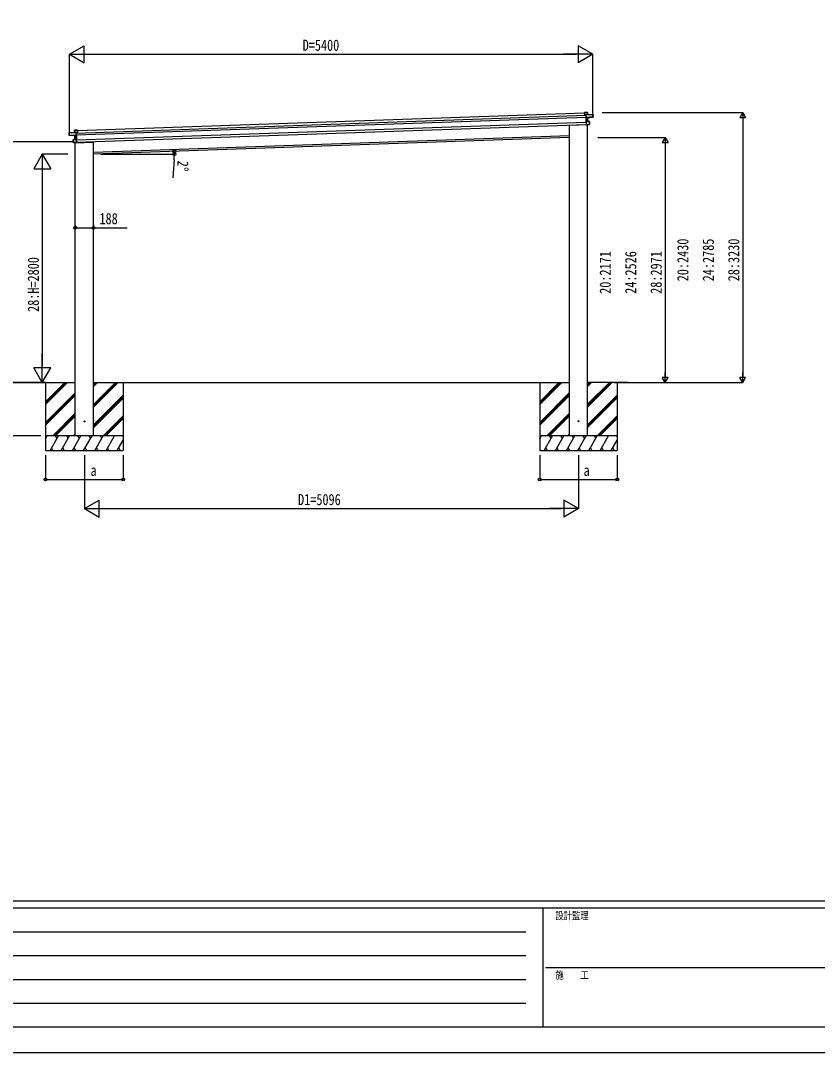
# Model space of a CAD drawing. Units: millimetres, scale not verified. Extents: x -14718 to 14718, y -10395 to 10395.
# Drawn here: x -9954 to -1736, y -10395 to 242 of the extents above; entities that cross this region are included whole.
import ezdxf
from ezdxf.enums import TextEntityAlignment as Align

# ---------------------------------------------------------------- set-up
doc = ezdxf.new("R2010")
doc.units = ezdxf.units.MM
doc.header["$LTSCALE"] = 40
for name, color, linetype in [('0-4_YKK_13', 4, 'Continuous'), ('0-5_YKK_A1', 4, 'Continuous'), ('0-6_YKK_D', 6, 'Continuous'), ('0-7_YKK_ZWAK', 7, 'Continuous')]:
    doc.layers.add(name, color=color, linetype=linetype)
doc.styles.add('ＭＳ ゴシック', font='')
doc.styles.get('ＭＳ ゴシック').set_extended_font_data('MS Gothic')

msp = doc.modelspace()

# ---------------------------------------------------------------- linework, layer by layer
at = {"layer": '0-4_YKK_13'}
for p, q in [((-4137.98, -705.72), (-4137.18, -704.86)), ((-4137.98, -705.72), (-4137.09, -731.2)), ((-4137.09, -731.2), (-4136.15, -731.17)), ((-4136.15, -731.17), (-4137.06, -705.18)), ((-4108.53, -703.69), (-4137.02, -704.68)), ((-4122.6, -730.69), (-4136.15, -731.17)), ((-4122.22, -727.97), (-4122.68, -728.46)), ((-4122.68, -728.46), (-4122.65, -729.19)), ((-4122.65, -729.19), (-4121.85, -728.34)), ((-4122.65, -729.19), (-4121.69, -756.57)), ((-4120.72, -757.44), (-4121.73, -728.66)), ((-4049.73, -725.65), (-4121.48, -728.15)), ((-4108.48, -704.19), (-4108.02, -704.17)), ((-4107.21, -727.15), (-4108.02, -704.17)), ((-4107.68, -727.17), (-4107.21, -727.15)), ((-4049.21, -726.13), (-4049.68, -726.15)), ((-4048.45, -748.12), (-4049.21, -726.13)), ((-4293.76, -833.44), (-4293.31, -835.05)), ((-4103.27, -832.29), (-4288.32, -838.71)), ((-4120.72, -757.44), (-4121.69, -756.57)), ((-4121.69, -756.57), (-4121.6, -759.17)), ((-4120.63, -760.04), (-4121.6, -759.17)), ((-4121.6, -759.17), (-4120.21, -799.1)), ((-4120.63, -760.02), (-4120.72, -757.44)), ((-4106.08, -758.66), (-4120.63, -760.02)), ((-4120.63, -760.04), (-4120.17, -760.48)), ((-4119.32, -797.63), (-4120.63, -760.04)), ((-4119.43, -798.27), (-4120.21, -799.1)), ((-4120.21, -799.1), (-4119.12, -830.18)), ((-4120.17, -760.48), (-4106.06, -759.16)), ((-4104.71, -798.01), (-4119.32, -797.63)), ((-4119.17, -797.99), (-4119.3, -798.13)), ((-4087.16, -798.97), (-4119.3, -798.13)), ((-4118.17, -830.59), (-4119.28, -798.63)), ((-4118.29, -830.96), (-4119.12, -830.18)), ((-4093.68, -828.23), (-4118.17, -830.59)), ((-4106.06, -759.16), (-4104.71, -798.01)), ((-4104.24, -798.05), (-4105.6, -759.1)), ((-4105.26, -758.6), (-4048.74, -753.16)), ((-4104.63, -829.79), (-4104.27, -832.33)), ((-4103.63, -829.69), (-4103.27, -832.29)), ((-4086.26, -824.98), (-4093.78, -825.25)), ((-4093.68, -828.23), (-4093.78, -825.25)), ((-4093.66, -828.73), (-4086.15, -828.01)), ((-4087.15, -799.47), (-4086.68, -799.45)), ((-4085.79, -824.97), (-4086.68, -799.45)), ((-4086.26, -824.98), (-4085.79, -824.97)), ((-4085.7, -827.49), (-4085.79, -824.97)), ((-4048.91, -748.13), (-4056.44, -748.4)), ((-4056.34, -751.41), (-4056.44, -748.4)), ((-4048.91, -748.13), (-4048.45, -748.12)), ((-4048.81, -751.06), (-4048.74, -753.16)), ((-4048.36, -750.54), (-4048.45, -748.12)), ((-4048.29, -752.64), (-4048.36, -750.54)), ((-9453.68, -914.85), (-9453.21, -914.83)), ((-9452.92, -936.83), (-9453.68, -914.85)), ((-9453.2, -914.33), (-9381.45, -911.82)), ((-9452.45, -936.82), (-9452.92, -936.83)), ((-9452.83, -939.26), (-9452.92, -936.83)), ((-9452.76, -941.36), (-9452.83, -939.26)), ((-9452.45, -936.82), (-9444.92, -936.55)), ((-9452.34, -939.74), (-9452.27, -941.84)), ((-9395.51, -943.33), (-9452.27, -941.84)), ((-9444.81, -939.57), (-9444.92, -936.55)), ((-9396.09, -888.82), (-9396.56, -888.84)), ((-9395.75, -911.82), (-9396.56, -888.84)), ((-9396.07, -888.32), (-9367.59, -887.33)), ((-9395.28, -911.81), (-9395.75, -911.82)), ((-9393.78, -982.76), (-9395.14, -943.81)), ((-9394.68, -943.33), (-9380.07, -943.67)), ((-9380.51, -944.16), (-9394.67, -943.83)), ((-9394.67, -943.83), (-9393.31, -982.68)), ((-9380.16, -941.09), (-9381.17, -912.31)), ((-9380.21, -912.78), (-9381.07, -911.98)), ((-9380.72, -911.59), (-9380.24, -912.04)), ((-9380.07, -943.69), (-9380.51, -944.16)), ((-9380.24, -912.04), (-9380.21, -912.78)), ((-9380.21, -912.78), (-9379.25, -940.16)), ((-9380.16, -914.28), (-9366.61, -913.81)), ((-9380.16, -941.09), (-9379.25, -940.16)), ((-9380.07, -943.67), (-9380.16, -941.09)), ((-9380.07, -943.69), (-9379.16, -942.76)), ((-9378.76, -981.28), (-9380.07, -943.69)), ((-9379.25, -940.16), (-9379.16, -942.76)), ((-9379.16, -942.76), (-9377.77, -982.69)), ((-9366.61, -913.81), (-9367.52, -887.82)), ((-9366.56, -888.29), (-9367.41, -887.49)), ((-9365.67, -913.77), (-9366.61, -913.81)), ((-9366.56, -888.29), (-9365.67, -913.77)), ((-9410.73, -985.36), (-9411.2, -985.38)), ((-9410.3, -1010.89), (-9411.2, -985.38)), ((-9410.74, -984.86), (-9378.74, -981.78)), ((-9409.84, -1010.87), (-9410.3, -1010.89)), ((-9410.22, -1013.42), (-9410.3, -1010.89)), ((-9409.84, -1010.87), (-9402.31, -1010.61)), ((-9402.19, -1014.1), (-9409.73, -1013.9)), ((-9402.21, -1013.6), (-9402.31, -1010.61)), ((-9402.21, -1013.6), (-9377.61, -1014.24)), ((-9393.31, -982.68), (-9378.76, -981.28)), ((-9391.8, -1016.97), (-9206.73, -1010.47)), ((-9391.72, -1015.82), (-9391.8, -1016.97)), ((-9390.72, -1015.85), (-9390.8, -1016.94)), ((-9378.89, -981.65), (-9378.74, -981.78)), ((-9377.61, -1014.24), (-9378.73, -982.28)), ((-9378.6, -981.91), (-9377.77, -982.69)), ((-9377.77, -982.69), (-9376.68, -1013.77)), ((-9377.46, -1014.6), (-9376.68, -1013.77)), ((-9201.67, -1004.83), (-9202.01, -1006.47))]:
    msp.add_line(p, q, dxfattribs=at)
for points in [[(-4137.02, -704.68), (-4137.03, -704.69), (-4137.06, -704.73), (-4137.11, -704.78), (-4137.18, -704.86)], [(-4137.06, -705.18), (-4108.48, -704.19), (-4107.68, -727.17), (-4121.53, -727.65)], [(-4121.73, -728.66), (-4049.68, -726.15), (-4048.91, -748.13)], [(-4056.34, -751.41), (-4120.72, -757.44), (-4120.72, -757.44)], [(-4119.3, -798.13), (-4119.31, -798.14), (-4119.34, -798.17), (-4119.38, -798.21), (-4119.43, -798.27)], [(-4119.28, -798.63), (-4087.15, -799.47), (-4086.26, -824.98)], [(-4118.29, -830.96), (-4118.23, -831.01), (-4118.19, -831.06), (-4118.16, -831.08), (-4118.15, -831.09)], [(-4118.15, -831.09), (-4093.66, -828.73), (-4093.68, -828.23)], [(-4105.66, -759.11), (-4105.62, -759.11), (-4105.6, -759.11), (-4105.6, -759.1)], [(-4105.26, -758.6), (-4105.27, -758.6), (-4105.27, -758.6)], [(-4104.71, -798.01), (-4104.61, -798.02), (-4104.53, -798.03), (-4104.44, -798.04), (-4104.37, -798.04), (-4104.31, -798.05), (-4104.27, -798.05), (-4104.25, -798.05), (-4104.24, -798.05)], [(-4056.34, -751.41), (-4056.32, -751.78), (-4048.81, -751.06)], [(-9381.17, -912.31), (-9453.21, -914.83), (-9452.45, -936.82)], [(-9444.81, -939.57), (-9444.8, -939.94), (-9452.34, -939.74)], [(-9444.81, -939.57), (-9380.16, -941.09), (-9380.16, -941.09)], [(-9367.52, -887.82), (-9396.09, -888.82), (-9395.28, -911.81), (-9381.44, -911.32)], [(-9395.51, -943.33), (-9395.5, -943.33), (-9395.5, -943.33)], [(-9395.07, -943.81), (-9395.11, -943.81), (-9395.13, -943.81), (-9395.14, -943.81)], [(-9367.59, -887.33), (-9367.58, -887.34), (-9367.54, -887.37), (-9367.49, -887.42), (-9367.41, -887.49)], [(-9378.73, -982.28), (-9410.73, -985.36), (-9409.84, -1010.87)], [(-9377.59, -1014.74), (-9402.19, -1014.1), (-9402.21, -1013.6)], [(-9393.31, -982.68), (-9393.4, -982.7), (-9393.49, -982.71), (-9393.57, -982.72), (-9393.64, -982.74), (-9393.7, -982.74), (-9393.74, -982.75), (-9393.77, -982.76), (-9393.78, -982.76)], [(-9378.74, -981.78), (-9378.73, -981.79), (-9378.71, -981.82), (-9378.66, -981.86), (-9378.6, -981.91)], [(-9377.46, -1014.6), (-9377.52, -1014.66), (-9377.56, -1014.71), (-9377.58, -1014.73), (-9377.59, -1014.74)]]:
    msp.add_lwpolyline(points, dxfattribs=at)
for centre in [(-9295.67, -3889.35), (-4200.01, -3888.97)]:
    msp.add_circle(centre, 5, dxfattribs=at)
for centre, radius, start, end in [((-4120.03, -725.81), 3.08, 224.50749, 234.22646), ((-4121.49, -728.65), 1, 92, 137), ((-4115.34, -734.37), 8.88, 136.94482, 137.18495), ((-4121.46, -728.65), 0.5, 92, 137), ((-4119.45, -727.71), 2.08, 178.55929, 192.42625), ((-4108.52, -704.19), 0.5, 2, 92), ((-4110.55, -704.13), 2.07, 358.55048, 12.44867), ((-4105.61, -727.22), 2.08, 178.55929, 192.42625), ((-4106.71, -727.14), 0.5, 182, 272), ((-4051.76, -726.09), 2.08, 358.55929, 12.42625), ((-4049.71, -726.15), 0.5, 2, 92), ((-4288.49, -833.72), 5, 195.5, 272), ((-4103.81, -758.83), 2.28, 175.72193, 188.26437), ((-4105.18, -759.08), 0.483, 101.4924, 184.59913), ((-4105.1, -759.09), 0.5, 95.5, 182), ((-4102.65, -798.19), 2.07, 175.06677, 188.93323), ((-4103.74, -798.04), 0.5, 182, 268.5), ((-4087.18, -799.47), 0.5, 2, 88.5), ((-4089.21, -799.29), 2.07, 355.06602, 8.93398), ((-4086.2, -827.51), 0.5, 275.5, 2), ((-4048.79, -752.66), 0.5, 275.5, 2), ((-9453.18, -914.83), 0.5, 92, 182), ((-9451.15, -914.63), 2.08, 171.57375, 185.44071), ((-9452.26, -941.34), 0.5, 182, 268.5), ((-9396.06, -888.82), 0.5, 92, 182), ((-9396.25, -911.84), 0.5, 272, 2), ((-9394.03, -888.62), 2.07, 171.55133, 185.44952), ((-9395.64, -943.83), 0.5, 2, 88.5), ((-9395.56, -943.81), 0.483, 359.40087, 82.5076), ((-9397.35, -912), 2.08, 351.57375, 5.44071), ((-9396.94, -943.66), 2.28, 355.73562, 8.27807), ((-9383.5, -911.52), 2.08, 351.57375, 5.44071), ((-9381.43, -912.32), 0.5, 47, 92), ((-9381.4, -912.32), 1, 47, 92), ((-9383.06, -909.59), 3.08, 309.77354, 319.49251), ((-9387.14, -918.46), 8.88, 46.81505, 47.05517), ((-9410.7, -985.36), 0.5, 95.5, 182), ((-9408.68, -985.04), 2.07, 175.06602, 188.93398), ((-9409.72, -1013.4), 0.5, 182, 268.5), ((-9394.28, -982.77), 0.5, 275.5, 2), ((-9395.35, -983), 2.07, 355.06677, 8.93323), ((-9206.91, -1005.47), 5, 272, 348.5)]:
    msp.add_arc(centre, radius, start, end, dxfattribs=at)
for centre, major_axis, ratio, start_param, end_param in [((-4137.53, -705.2), (-0.017, 0.5), 0.944124, 4.71238898, 5.42585015), ((-4122.2, -728.68), (-0.017, 0.5), 0.944124, 4.71238898, 5.42585015), ((-4120.14, -760.48), (0.488, -0.456), 0.023136, 3.16478273, 4.68830004), ((-4119.76, -798.62), (-0.196, 0.467), 0.921944, 4.3224851, 5.1060198), ((-4118.85, -797.64), (-0.196, 0.467), 0.921944, 1.18089244, 1.96442714), ((-4118.64, -830.64), (0.163, 0.48), 0.921944, 4.31875817, 5.10229286), ((-4106.14, -758.71), (0.997, 0.096), 0.043579, 0.51190197, 1.5070393), ((-4106.09, -759.2), (0.498, 0.079), 0.086186, 0.49147269, 1.49908743), ((-4106.14, -758.71), (0.997, 0.096), 0.043579, 0.50900782, 0.51190197), ((-4048.86, -750.56), (0.017, -0.5), 0.999045, 0.06102831, 1.57079633), ((-9452.33, -939.24), (0.017, -0.5), 0.999045, 4.71238898, 6.222157), ((-9394.62, -943.37), (-1, 0.03), 0.043579, 4.77614601, 5.77128334), ((-9394.62, -943.37), (-1, 0.03), 0.043579, 5.77128334, 5.77417749), ((-9394.63, -943.87), (-0.502, 0.044), 0.086186, 4.78409788, 5.79171262), ((-9380.7, -912.3), (-0.017, 0.5), 0.944124, 0.85733516, 1.57079633), ((-9380.53, -944.16), (-0.455, -0.489), 0.023136, 1.59488526, 3.11840257), ((-9367.04, -887.81), (-0.017, 0.5), 0.944124, 0.85733516, 1.57079633), ((-9379.23, -981.33), (0.163, 0.48), 0.921944, 4.31875817, 5.10229286), ((-9378.26, -982.24), (0.163, 0.48), 0.921944, 1.17716551, 1.96070021), ((-9377.14, -1014.25), (-0.196, 0.467), 0.921944, 1.18089244, 1.96442714)]:
    msp.add_ellipse(centre, major_axis=major_axis, ratio=ratio, start_param=start_param, end_param=end_param, dxfattribs=at)
at = {"layer": '0-5_YKK_A1'}
for p, q in [((-9380.06, -917), (-4122.5, -733.4)), ((-9366.44, -891.51), (-4137.87, -708.92)), ((-9379.37, -936.99), (-4121.81, -753.39)), ((-9377.62, -986.96), (-4120.06, -803.36)), ((-9376.78, -1010.94), (-4119.22, -827.35)), ((-4293.76, -4038.97), (-4293.76, -833.44)), ((-4105.76, -4038.97), (-4105.76, -829.9)), ((-9201.67, -1114.4), (-4293.76, -943.01)), ((-9389.92, -4039.35), (-9389.92, -1015.88)), ((-9201.92, -4039.35), (-9201.92, -1004.83)), ((-4293.76, -963.02), (-9201.67, -1134.41)), ((-11061.45, -3489.41), (-9389.67, -3489.41)), ((-9695.67, -3489.35), (-9695.67, -4189.35)), ((-9695.67, -3715.98), (-9469.04, -3489.35)), ((-9695.67, -3687.69), (-9497.33, -3489.35)), ((-9695.67, -3701.84), (-9483.24, -3489.41)), ((-9201.92, -3489.41), (-4293.76, -3489.03)), ((-9201.67, -3530.35), (-9160.68, -3489.35)), ((-9201.67, -3516.2), (-9174.82, -3489.35)), ((-9201.67, -3502.06), (-9188.96, -3489.35)), ((-9201.67, -3742.48), (-8948.58, -3489.39)), ((-9201.67, -3728.34), (-8962.72, -3489.39)), ((-9201.67, -3714.19), (-8976.87, -3489.39)), ((-8895.67, -3489.35), (-8895.67, -4189.35)), ((-4599.76, -3488.97), (-4599.76, -4188.97)), ((-4599.76, -3715.6), (-4373.13, -3488.97)), ((-4599.76, -3687.31), (-4401.41, -3488.97)), ((-4599.76, -3701.46), (-4387.33, -3489.03)), ((-4105.76, -3529.97), (-4064.76, -3488.97)), ((-4105.76, -3515.82), (-4078.9, -3488.97)), ((-4105.76, -3501.68), (-4093.05, -3488.97)), ((-4105.76, -3742.1), (-3852.67, -3489.01)), ((-4105.76, -3727.96), (-3866.81, -3489.01)), ((-4105.76, -3713.81), (-3880.95, -3489.01)), ((-3687.12, -3489.03), (-4105.76, -3489.03)), ((-3799.76, -3488.97), (-3799.76, -4188.97)), ((-9695.67, -3899.82), (-9389.67, -3593.83)), ((-9695.67, -3913.97), (-9389.67, -3607.97)), ((-4599.76, -3899.44), (-4293.76, -3593.45)), ((-4599.76, -3913.59), (-4293.76, -3607.59)), ((-9695.67, -3928.11), (-9389.67, -3622.11)), ((-9201.67, -3926.32), (-8895.67, -3620.33)), ((-9201.67, -3940.47), (-8895.67, -3634.47)), ((-9201.67, -3954.61), (-8895.67, -3648.61)), ((-4599.76, -3927.73), (-4293.76, -3621.73)), ((-4105.76, -3925.94), (-3799.76, -3619.95)), ((-4105.76, -3940.09), (-3799.76, -3634.09)), ((-4105.76, -3954.23), (-3799.76, -3648.23)), ((-9623.07, -4039.35), (-9389.67, -3805.96)), ((-9608.92, -4039.35), (-9389.67, -3820.1)), ((-4527.15, -4038.97), (-4293.76, -3805.58)), ((-4513.01, -4038.97), (-4293.76, -3819.72)), ((-9594.78, -4039.35), (-9389.67, -3834.24)), ((-9102.57, -4039.35), (-8895.67, -3832.46)), ((-9088.42, -4039.35), (-8895.67, -3846.6)), ((-9074.28, -4039.35), (-8895.67, -3860.74)), ((-4498.87, -4038.97), (-4293.76, -3833.86)), ((-4006.65, -4038.97), (-3799.76, -3832.08)), ((-3992.51, -4038.97), (-3799.76, -3846.22)), ((-3978.37, -4038.97), (-3799.76, -3860.36)), ((-8895.67, -4039.35), (-9695.67, -4039.35)), ((-9695.67, -4068.29), (-9678.97, -4039.35)), ((-9650.1, -4189.35), (-9563.5, -4039.35)), ((-9578.5, -4065.33), (-9593.5, -4039.35)), ((-9534.63, -4189.35), (-9448.03, -4039.35)), ((-9463.03, -4065.33), (-9478.03, -4039.35)), ((-9419.16, -4189.35), (-9332.55, -4039.35)), ((-9410.93, -4039.35), (-9389.67, -4018.09)), ((-9347.56, -4065.33), (-9362.56, -4039.35)), ((-9303.69, -4189.35), (-9217.09, -4039.35)), ((-9232.09, -4065.33), (-9247.09, -4039.35)), ((-9188.22, -4189.35), (-9101.61, -4039.35)), ((-9116.62, -4065.33), (-9131.62, -4039.35)), ((-9072.75, -4189.35), (-8986.14, -4039.35)), ((-8895.67, -4048.01), (-8900.68, -4039.35)), ((-3799.76, -4038.97), (-4599.76, -4038.97)), ((-4599.76, -4067.91), (-4583.05, -4038.97)), ((-4554.18, -4188.97), (-4467.58, -4038.97)), ((-4482.58, -4064.95), (-4497.58, -4038.97)), ((-4438.71, -4188.97), (-4352.11, -4038.97)), ((-4367.11, -4064.95), (-4382.11, -4038.97)), ((-4323.24, -4188.97), (-4236.64, -4038.97)), ((-4315.02, -4038.97), (-4293.76, -4017.71)), ((-4251.64, -4064.95), (-4266.64, -4038.97)), ((-4207.77, -4188.97), (-4121.17, -4038.97)), ((-4136.17, -4064.95), (-4151.17, -4038.97)), ((-4092.3, -4188.97), (-4005.7, -4038.97)), ((-4020.7, -4064.95), (-4035.7, -4038.97)), ((-3976.83, -4188.97), (-3890.23, -4038.97)), ((-3799.76, -4047.63), (-3804.76, -4038.97)), ((-9693.97, -4065.33), (-9695.67, -4062.37)), ((-8957.28, -4189.35), (-8895.67, -4082.65)), ((-4598.05, -4064.95), (-4599.76, -4061.99)), ((-3861.36, -4188.97), (-3799.76, -4082.27)), ((-9695.67, -4189.35), (-8895.67, -4189.35)), ((-9635.1, -4163.37), (-9620.1, -4189.35)), ((-9519.63, -4163.37), (-9504.63, -4189.35)), ((-9404.16, -4163.37), (-9389.16, -4189.35)), ((-9288.69, -4163.37), (-9273.69, -4189.35)), ((-9173.22, -4163.37), (-9158.22, -4189.35)), ((-9057.75, -4163.37), (-9042.75, -4189.35)), ((-8942.28, -4163.37), (-8927.28, -4189.35)), ((-4599.76, -4188.97), (-3799.76, -4188.97)), ((-4539.18, -4162.99), (-4524.19, -4188.97)), ((-4423.71, -4162.99), (-4408.72, -4188.97)), ((-4308.24, -4162.99), (-4293.25, -4188.97)), ((-4192.77, -4162.99), (-4177.77, -4188.97)), ((-4077.3, -4162.99), (-4062.31, -4188.97)), ((-3961.83, -4162.99), (-3946.83, -4188.97)), ((-3846.36, -4162.99), (-3831.36, -4188.97))]:
    msp.add_line(p, q, dxfattribs=at)
at = {"layer": '0-6_YKK_D'}
for p, q in [((-9450.53, -104.51), (-9298.97, -17.01)), ((-9450.53, -918.26), (-9450.53, -103.51)), ((-9450.53, -104.51), (-9298.97, -192.01)), ((-9450.53, -104.51), (-9147.42, -104.51)), ((-9298.97, -192.01), (-9298.97, -17.01)), ((-9275.53, -104.51), (-4225.53, -104.51)), ((-4050.53, -104.51), (-4353.64, -104.51)), ((-4050.53, -104.51), (-4202.08, -17.01)), ((-4202.08, -17.01), (-4202.08, -192.01)), ((-4050.53, -104.51), (-4202.08, -192.01)), ((-4050.53, -749.11), (-4050.53, -103.51)), ((-3954.64, -704.51), (-2504.76, -704.51)), ((-2505.76, -704.51), (-2535.51, -756.04)), ((-2505.76, -704.51), (-2476.01, -756.04)), ((-2505.76, -704.51), (-2505.76, -807.57)), ((-2535.51, -756.04), (-2476.01, -756.04)), ((-2505.76, -764.01), (-2505.76, -3429.53)), ((-9403.31, -1007.33), (-10531.11, -1007.33)), ((-4000.8, -963.02), (-3304.76, -963.02)), ((-3305.76, -963.02), (-3335.51, -1014.55)), ((-3335.51, -1014.55), (-3276.01, -1014.55)), ((-3305.76, -963.02), (-3276.01, -1014.55)), ((-3305.76, -963.02), (-3305.76, -1066.08)), ((-3305.76, -1022.52), (-3305.76, -3429.53)), ((-9730.11, -1134.41), (-9817.61, -1285.96)), ((-9467.89, -1134.41), (-9731.11, -1134.41)), ((-9730.11, -1134.41), (-9642.61, -1285.96)), ((-9730.11, -1134.41), (-9730.11, -1437.52)), ((-9127.31, -1134.41), (-8367.12, -1134.41)), ((-8370.25, -1193.87), (-8383.57, -1380.19)), ((-9817.61, -1285.96), (-9642.61, -1285.96)), ((-9730.11, -1309.41), (-9730.11, -3314.35)), ((-9389.67, -1866.54), (-9389.67, -1893.78)), ((-9201.67, -1864.59), (-9201.67, -1893.78)), ((-9730.11, -3489.35), (-9730.11, -3186.24)), ((-9730.11, -3489.35), (-9817.61, -3337.79)), ((-9642.61, -3337.79), (-9817.61, -3337.79)), ((-9730.11, -3489.35), (-9642.61, -3337.79)), ((-3305.76, -3489.03), (-3305.76, -3385.97)), ((-2505.76, -3489.03), (-2505.76, -3385.97)), ((-9696.67, -3489.35), (-10531.11, -3489.35)), ((-9745.67, -3489.35), (-10531.11, -3489.35)), ((-9696.67, -3489.35), (-9731.11, -3489.35)), ((-3832.52, -3489.03), (-3304.76, -3489.03)), ((-3832.52, -3489.03), (-2504.76, -3489.03)), ((-3305.76, -3489.03), (-3335.51, -3437.5)), ((-3276.01, -3437.5), (-3335.51, -3437.5)), ((-3305.76, -3489.03), (-3276.01, -3437.5)), ((-2505.76, -3489.03), (-2535.51, -3437.5)), ((-2476.01, -3437.5), (-2535.51, -3437.5)), ((-2505.76, -3489.03), (-2476.01, -3437.5)), ((-9745.67, -4039.35), (-10531.11, -4039.35)), ((-9695.67, -4239.35), (-9695.67, -4489.97)), ((-9295.67, -4239.35), (-9295.67, -4789.97)), ((-8895.67, -4239.35), (-8895.67, -4489.97)), ((-4599.76, -4239.35), (-4599.76, -4489.97)), ((-4199.76, -4239.35), (-4199.76, -4789.97)), ((-3799.76, -4239.35), (-3799.76, -4489.97)), ((-9695.67, -4488.97), (-8895.67, -4488.97)), ((-4599.76, -4488.97), (-3799.76, -4488.97)), ((-9295.67, -4788.97), (-9144.12, -4701.47)), ((-9144.12, -4876.47), (-9144.12, -4701.47)), ((-4199.76, -4788.97), (-4351.31, -4701.47)), ((-4351.31, -4701.47), (-4351.31, -4876.47)), ((-9295.67, -4788.97), (-9144.12, -4876.47)), ((-9295.67, -4788.97), (-8992.57, -4788.97)), ((-9120.67, -4788.97), (-4374.76, -4788.97)), ((-4199.76, -4788.97), (-4502.87, -4788.97)), ((-4199.76, -4788.97), (-4351.31, -4876.47))]:
    msp.add_line(p, q, dxfattribs=at)
msp.add_lwpolyline([(-9389.67, -1892.78), (-9201.67, -1892.78), (-8854.57, -1892.78)], dxfattribs=at)
for centre in [(-8368.63, -1105.32), (-8368.12, -1134.41), (-9389.67, -1892.78), (-9201.67, -1892.78), (-9695.67, -4488.97), (-8895.67, -4488.97), (-4599.76, -4488.97), (-3799.76, -4488.97)]:
    msp.add_circle(centre, 14.88, dxfattribs=at)
for start, end in [(355.90928, 360), (360, 2)]:
    msp.add_arc((-9201.67, -1134.41), 833.55, start, end, dxfattribs=at)
at = {"layer": '0-7_YKK_ZWAK'}
for p, q in [((13632.57, -8837.5), (-13667.43, -8837.5)), ((-4567.43, -8907.5), (-13667.43, -8907.5)), ((-4567.43, -8907.5), (-4567.43, -10132.5)), ((-17.43, -8907.5), (-4567.43, -8907.5)), ((-13518.68, -9152.5), (-4742.43, -9152.5)), ((-13518.68, -9397.5), (-4742.43, -9397.5)), ((-4541.18, -9520), (-17.43, -9520)), ((-13518.68, -9642.5), (-4742.43, -9642.5)), ((-13518.68, -9887.5), (-4742.43, -9887.5)), ((-13667.43, -10132.5), (-4567.43, -10132.5)), ((-4567.43, -10132.5), (-17.43, -10132.5))]:
    msp.add_line(p, q, dxfattribs=at)
msp.add_lwpolyline([(-14717.5, -10395), (14717.5, -10395), (14717.5, 10395), (-14717.5, 10395)], close=True, dxfattribs=at)

# ---------------------------------------------------------------- texts
at = {"layer": '0-6_YKK_D', "style": 'ＭＳ ゴシック', "width": 0.8}
for s, p in [('D=5400', (-7044.53, -103.51)), ('188', (-9141.17, -1891.78)), ('a', (-9233.23, -4486.63)), ('a', (-4147.61, -4486.63)), ('D1=5096', (-7092.12, -4787.97))]:
    msp.add_text(s, height=115.5, dxfattribs=at).set_placement(p, align=Align.BOTTOM_LEFT)
for s, rotation, p in [('2°', 265.909, (-8369.32, -1194.94)), ('20:2430', 90, (-3031.76, -2445.37)), ('24:2785', 90, (-2769.26, -2445.37)), ('28:3230', 90, (-2506.76, -2445.37)), ('28:H=2800', 90, (-9731.11, -2761.28)), ('20:2171', 90, (-3831.76, -2574.62)), ('24:2526', 90, (-3569.26, -2574.62)), ('28:2971', 90, (-3306.76, -2574.62))]:
    msp.add_text(s, height=115.5, rotation=rotation, dxfattribs=at).set_placement(p, align=Align.BOTTOM_LEFT)
at = {"layer": '0-7_YKK_ZWAK', "style": 'ＭＳ ゴシック', "width": 0.8}
for s, p in [('設計監理', (-4439.1, -9047.5)), ('施\u3000\u3000工', (-4439.1, -9660))]:
    msp.add_text(s, height=76.98, dxfattribs=at).set_placement(p, align=Align.BOTTOM_LEFT)

doc.saveas('drawing.dxf')
